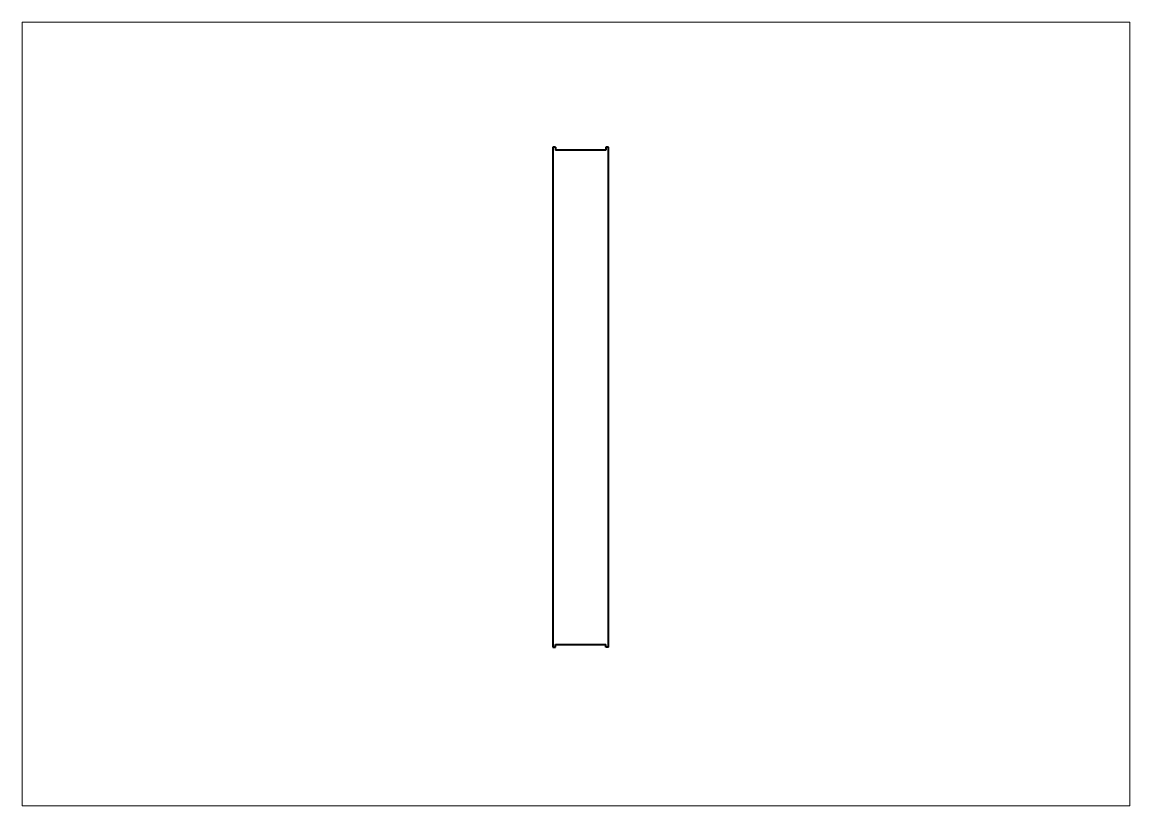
# Paper-space layout 'Sheet' of a CAD drawing. Header units: millimetres. Extents: x 0 to 1189, y 0 to 841.
# The model-space entities are those that its viewports show. They can reach past a viewport. Long polylines and large blocks are cut down to what shows.
import ezdxf

# ---------------------------------------------------------------- set-up
doc = ezdxf.new("R2010")
doc.units = ezdxf.units.MM
doc.layers.add('Geometries', color=7, linetype='Continuous')

msp = doc.modelspace()

# ---------------------------------------------------------------- linework, layer by layer
at = {"layer": 'Geometries', "linetype": 'Continuous', "lineweight": 40}
for p, q in [((572.5, 706.8), (569.5, 706.8)), ((569.5, 706.8), (569.5, 170.2)), ((572.5, 706.8), (572.5, 703.8)), ((626.5, 703.8), (572.5, 703.8)), ((629.5, 706.8), (626.5, 706.8)), ((626.5, 706.8), (626.5, 703.8)), ((629.5, 170.2), (629.5, 706.8)), ((569.5, 170.2), (572.5, 170.2)), ((572.5, 173.2), (626.5, 173.2)), ((572.5, 170.2), (572.5, 173.2)), ((626.5, 170.2), (626.5, 173.2)), ((629.5, 170.2), (626.5, 170.2))]:
    msp.add_line(p, q, dxfattribs=at)

psp = doc.layouts.new('Sheet')

# ---------------------------------------------------------------- viewports
at = {"layer": '0'}
psp.add_viewport(center=(594.5, 420.5), size=(1189, 841), view_center_point=(594.5, 420.5), view_height=841, dxfattribs=at)

doc.saveas('drawing.dxf')
